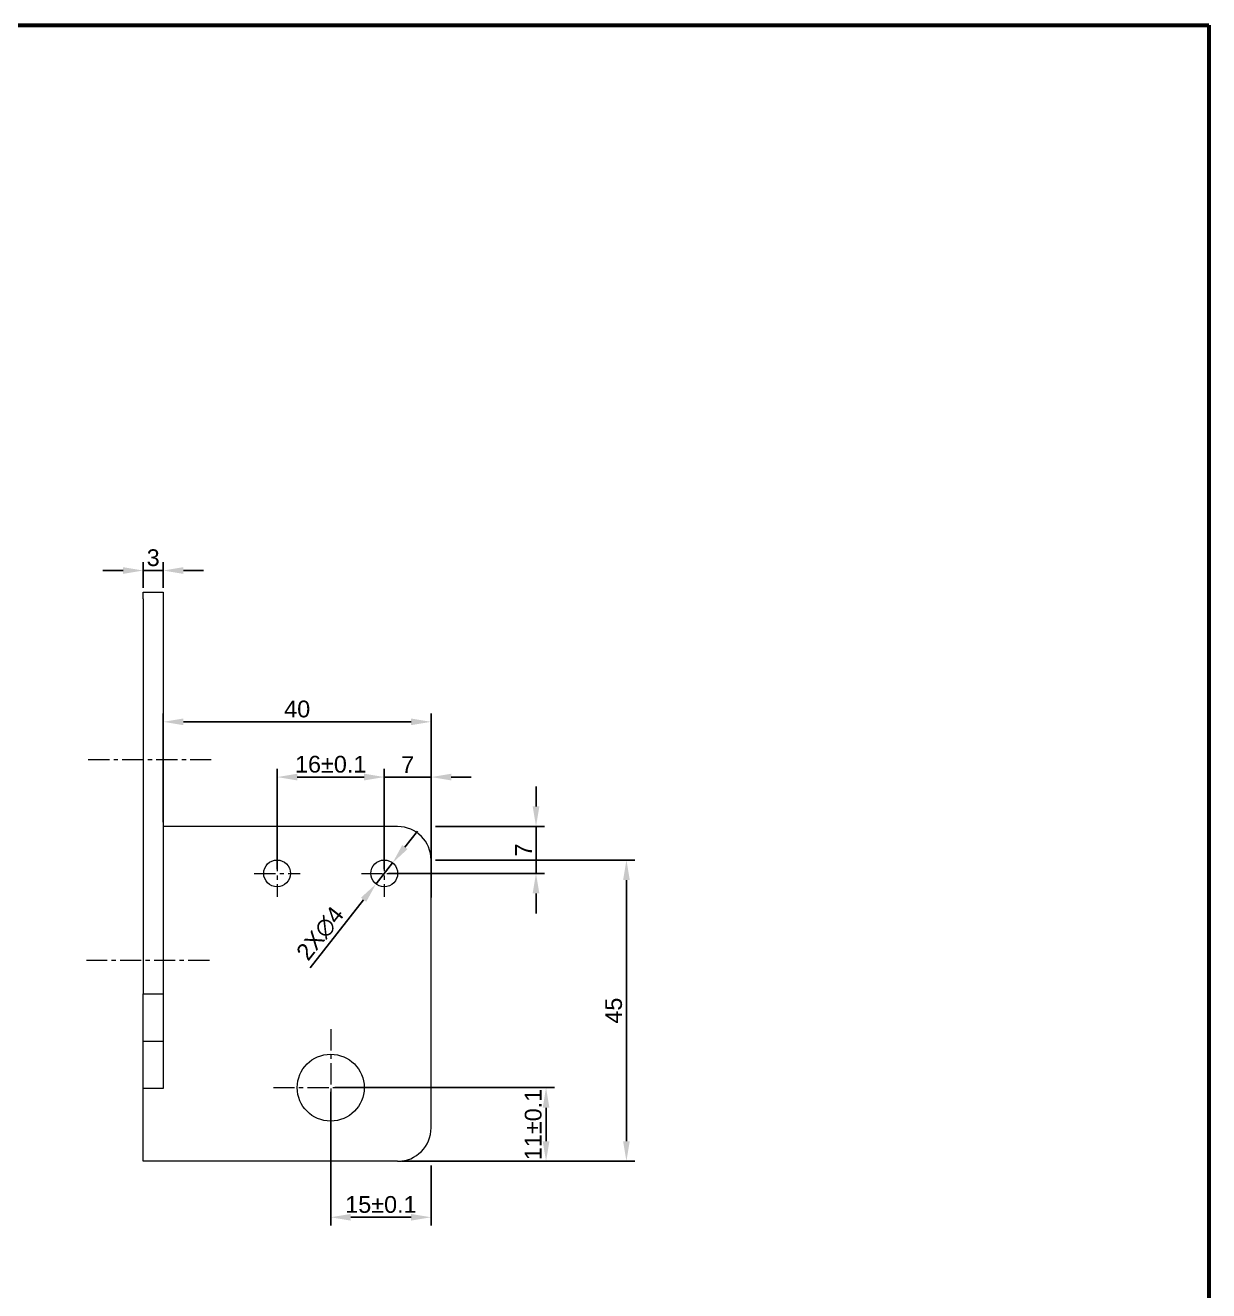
# Model space of a CAD drawing. Header units: millimetres. Extents: x 8228 to 14419, y 2533 to 3289.
# Drawn here: x 10425 to 10601.7, y 2889.9 to 3078.9 of the extents above; entities that cross this region are included whole.
import ezdxf

# ---------------------------------------------------------------- set-up
doc = ezdxf.new("R2010")
doc.units = ezdxf.units.MM
doc.linetypes.add('CENTER', pattern=[50.8, 31.75, -6.35, 6.35, -6.35])
for name, color, linetype, lineweight in [('中心线', 1, 'CENTER', 5), ('标注', 3, 'Continuous', 5), ('线框', 7, 'Continuous', 60)]:
    doc.layers.add(name, color=color, linetype=linetype, lineweight=lineweight)
doc.styles.get("Standard").update_dxf_attribs({"font": 'arial.ttf'})
doc.dimstyles.new('样式0-2', dxfattribs={"dimtxt": 2.5, "dimasz": 3, "dimexe": 1.25, "dimexo": 0.625, "dimtad": 1, "dimdsep": 46, "dimtxsty": 'Standard', "dimcen": 2.5, "dimazin": 0, "dimtfac": 1, "dimtmove": 0, "dimatfit": 3, "dimfxl": 1, "dimarcsym": 0})
doc.dimstyles.new('样式0-2$0', dxfattribs={"dimtxt": 2.5, "dimasz": 3, "dimexe": 1.25, "dimexo": 0.625, "dimtad": 1, "dimdsep": 46, "dimtxsty": 'Standard', "dimcen": 2.5, "dimazin": 0, "dimtfac": 1, "dimtmove": 0, "dimatfit": 3, "dimfxl": 1, "dimarcsym": 0})

# ---------------------------------------------------------------- blocks, each defined once
blk = doc.blocks.new('*D57')
at = {"layer": 'Defpoints', "color": 0, "ltscale": 0.1, "transparency": 16777216}
for p in [(10470.6, 2920.21), (10485.6, 2909.21), (10485.6, 2900.85)]:
    blk.add_point(p, dxfattribs=at)
at = {"layer": '标注', "color": 0, "lineweight": -2, "ltscale": 0.1, "transparency": 16777216}
for p, q in [((10470.6, 2919.59), (10470.6, 2899.6)), ((10485.6, 2908.58), (10485.6, 2899.6)), ((10473.6, 2900.85), (10482.6, 2900.85))]:
    blk.add_line(p, q, dxfattribs=at)
at = {"layer": '标注', "color": 0, "ltscale": 0.1, "transparency": 16777216}
for points in [[(10473.6, 2901.35), (10473.6, 2900.35), (10470.6, 2900.85)], [(10482.6, 2901.35), (10482.6, 2900.35), (10485.6, 2900.85)]]:
    blk.add_solid(points, dxfattribs=at)
at = {"layer": '标注', "color": 0, "ltscale": 0.1, "transparency": 16777216, "insert": (10478.1, 2902.75), "char_height": 2.5, "attachment_point": 5}
blk.add_mtext('15%%P0.1', dxfattribs=at)
blk = doc.blocks.new('*D58')
at = {"layer": 'Defpoints', "color": 0, "ltscale": 0.1, "transparency": 16777216}
for p in [(10470.6, 2920.21), (10485.6, 2909.21), (10502.76, 2909.21)]:
    blk.add_point(p, dxfattribs=at)
at = {"layer": '标注', "color": 0, "lineweight": -2, "ltscale": 0.1, "transparency": 16777216}
for p, q in [((10471.23, 2920.21), (10504.01, 2920.21)), ((10502.76, 2917.21), (10502.76, 2912.21)), ((10486.23, 2909.21), (10504.01, 2909.21))]:
    blk.add_line(p, q, dxfattribs=at)
at = {"layer": '标注', "color": 0, "ltscale": 0.1, "transparency": 16777216}
for points in [[(10502.26, 2917.21), (10503.26, 2917.21), (10502.76, 2920.21)], [(10502.26, 2912.21), (10503.26, 2912.21), (10502.76, 2909.21)]]:
    blk.add_solid(points, dxfattribs=at)
at = {"layer": '标注', "color": 0, "ltscale": 0.1, "transparency": 16777216, "insert": (10500.85, 2914.71), "char_height": 2.5, "attachment_point": 5, "rotation": 90}
blk.add_mtext('11%%P0.1', dxfattribs=at)
blk = doc.blocks.new('*D59')
at = {"layer": 'Defpoints', "color": 0, "ltscale": 0.1, "transparency": 16777216}
for p in [(10479.84, 2953.78), (10477.37, 2950.64)]:
    blk.add_point(p, dxfattribs=at)
at = {"layer": '标注', "color": 0, "lineweight": -2, "ltscale": 0.1, "transparency": 16777216}
for p, q in [((10481.69, 2956.15), (10483.54, 2958.51)), ((10479.84, 2953.78), (10477.37, 2950.64)), ((10467.56, 2938.11), (10475.52, 2948.27))]:
    blk.add_line(p, q, dxfattribs=at)
at = {"layer": '标注', "color": 0, "ltscale": 0.1, "transparency": 16777216}
for points in [[(10481.29, 2956.45), (10482.08, 2955.84), (10479.84, 2953.78)], [(10475.12, 2948.58), (10475.91, 2947.97), (10477.37, 2950.64)]]:
    blk.add_solid(points, dxfattribs=at)
at = {"layer": '标注', "color": 0, "ltscale": 0.1, "transparency": 16777216, "insert": (10469.06, 2943.23), "char_height": 2.5, "attachment_point": 5, "rotation": 51.9218}
blk.add_mtext('2X∅4', dxfattribs=at)
blk = doc.blocks.new('*D60')
at = {"layer": 'Defpoints', "color": 0, "ltscale": 0.1, "transparency": 16777216}
for p in [(10485.6, 2959.21), (10501.26, 2959.21), (10478.6, 2952.21)]:
    blk.add_point(p, dxfattribs=at)
at = {"layer": '标注', "color": 0, "lineweight": -2, "ltscale": 0.1, "transparency": 16777216}
for p, q in [((10501.26, 2962.21), (10501.26, 2965.21)), ((10486.23, 2959.21), (10502.51, 2959.21)), ((10501.26, 2952.21), (10501.26, 2959.21)), ((10479.23, 2952.21), (10502.51, 2952.21)), ((10501.26, 2949.21), (10501.26, 2946.21))]:
    blk.add_line(p, q, dxfattribs=at)
at = {"layer": '标注', "color": 0, "ltscale": 0.1, "transparency": 16777216}
for points in [[(10500.76, 2962.21), (10501.76, 2962.21), (10501.26, 2959.21)], [(10500.76, 2949.21), (10501.76, 2949.21), (10501.26, 2952.21)]]:
    blk.add_solid(points, dxfattribs=at)
at = {"layer": '标注', "color": 0, "ltscale": 0.1, "transparency": 16777216, "insert": (10499.39, 2955.71), "char_height": 2.5, "attachment_point": 5, "rotation": 90}
blk.add_mtext('7', dxfattribs=at)
blk = doc.blocks.new('*D61')
at = {"layer": 'Defpoints', "color": 0, "ltscale": 0.1, "transparency": 16777216}
for p in [(10485.6, 2966.6), (10478.6, 2952.21), (10485.6, 2947.99)]:
    blk.add_point(p, dxfattribs=at)
at = {"layer": '标注', "color": 0, "lineweight": -2, "ltscale": 0.1, "transparency": 16777216}
for p, q in [((10478.6, 2952.84), (10478.6, 2967.85)), ((10485.6, 2948.61), (10485.6, 2967.85)), ((10475.6, 2966.6), (10472.6, 2966.6)), ((10478.6, 2966.6), (10485.6, 2966.6)), ((10488.6, 2966.6), (10491.6, 2966.6))]:
    blk.add_line(p, q, dxfattribs=at)
at = {"layer": '标注', "color": 0, "ltscale": 0.1, "transparency": 16777216}
for points in [[(10475.6, 2967.1), (10475.6, 2966.1), (10478.6, 2966.6)], [(10488.6, 2967.1), (10488.6, 2966.1), (10485.6, 2966.6)]]:
    blk.add_solid(points, dxfattribs=at)
at = {"layer": '标注', "color": 0, "ltscale": 0.1, "transparency": 16777216, "insert": (10482.1, 2968.47), "char_height": 2.5, "attachment_point": 5}
blk.add_mtext('7', dxfattribs=at)
blk = doc.blocks.new('*D62')
at = {"layer": 'Defpoints', "color": 0, "ltscale": 0.1, "transparency": 16777216}
for p in [(10478.6, 2966.6), (10462.6, 2952.21), (10478.6, 2952.21)]:
    blk.add_point(p, dxfattribs=at)
at = {"layer": '标注', "color": 0, "lineweight": -2, "ltscale": 0.1, "transparency": 16777216}
for p, q in [((10462.6, 2952.84), (10462.6, 2967.85)), ((10478.6, 2952.84), (10478.6, 2967.85)), ((10465.6, 2966.6), (10475.6, 2966.6))]:
    blk.add_line(p, q, dxfattribs=at)
at = {"layer": '标注', "color": 0, "ltscale": 0.1, "transparency": 16777216}
for points in [[(10465.6, 2967.1), (10465.6, 2966.1), (10462.6, 2966.6)], [(10475.6, 2967.1), (10475.6, 2966.1), (10478.6, 2966.6)]]:
    blk.add_solid(points, dxfattribs=at)
at = {"layer": '标注', "color": 0, "ltscale": 0.1, "transparency": 16777216, "insert": (10470.6, 2968.5), "char_height": 2.5, "attachment_point": 5}
blk.add_mtext('16%%P0.1', dxfattribs=at)
blk = doc.blocks.new('*D64')
at = {"layer": 'Defpoints', "color": 0, "ltscale": 0.1, "transparency": 16777216}
for p in [(10445.6, 2974.85), (10445.6, 2959.21), (10485.6, 2954.21)]:
    blk.add_point(p, dxfattribs=at)
at = {"layer": '标注', "color": 0, "lineweight": -2, "ltscale": 0.1, "transparency": 16777216}
for p, q in [((10445.6, 2959.84), (10445.6, 2976.1)), ((10485.6, 2954.84), (10485.6, 2976.1)), ((10482.6, 2974.85), (10448.6, 2974.85))]:
    blk.add_line(p, q, dxfattribs=at)
at = {"layer": '标注', "color": 0, "ltscale": 0.1, "transparency": 16777216}
for points in [[(10448.6, 2975.35), (10448.6, 2974.35), (10445.6, 2974.85)], [(10482.6, 2975.35), (10482.6, 2974.35), (10485.6, 2974.85)]]:
    blk.add_solid(points, dxfattribs=at)
at = {"layer": '标注', "color": 0, "ltscale": 0.1, "transparency": 16777216, "insert": (10465.6, 2976.75), "char_height": 2.5, "attachment_point": 5}
blk.add_mtext('40', dxfattribs=at)
blk = doc.blocks.new('*D65')
at = {"layer": 'Defpoints', "color": 0, "ltscale": 0.1, "transparency": 16777216}
for p in [(10445.6, 2997.45), (10442.6, 2994.21), (10445.6, 2994.21)]:
    blk.add_point(p, dxfattribs=at)
at = {"layer": '标注', "color": 0, "lineweight": -2, "ltscale": 0.1, "transparency": 16777216}
for p, q in [((10442.6, 2994.84), (10442.6, 2998.7)), ((10445.6, 2994.84), (10445.6, 2998.7)), ((10439.6, 2997.45), (10436.6, 2997.45)), ((10442.6, 2997.45), (10445.6, 2997.45)), ((10448.6, 2997.45), (10451.6, 2997.45))]:
    blk.add_line(p, q, dxfattribs=at)
at = {"layer": '标注', "color": 0, "ltscale": 0.1, "transparency": 16777216}
for points in [[(10439.6, 2997.95), (10439.6, 2996.95), (10442.6, 2997.45)], [(10448.6, 2997.95), (10448.6, 2996.95), (10445.6, 2997.45)]]:
    blk.add_solid(points, dxfattribs=at)
at = {"layer": '标注', "color": 0, "ltscale": 0.1, "transparency": 16777216, "insert": (10444.1, 2999.35), "char_height": 2.5, "attachment_point": 5}
blk.add_mtext('3', dxfattribs=at)
blk = doc.blocks.new('*D146')
at = {"layer": 'Defpoints', "color": 0, "transparency": 16777216}
for p in [(10485.6, 2954.21), (10480.6, 2909.21), (10514.76, 2909.21)]:
    blk.add_point(p, dxfattribs=at)
at = {"layer": '标注', "color": 0, "lineweight": -2, "transparency": 16777216}
for p, q in [((10486.23, 2954.21), (10516.01, 2954.21)), ((10514.76, 2951.21), (10514.76, 2912.21)), ((10481.23, 2909.21), (10516.01, 2909.21))]:
    blk.add_line(p, q, dxfattribs=at)
at = {"layer": '标注', "color": 0, "transparency": 16777216}
for points in [[(10514.26, 2951.21), (10515.26, 2951.21), (10514.76, 2954.21)], [(10514.26, 2912.21), (10515.26, 2912.21), (10514.76, 2909.21)]]:
    blk.add_solid(points, dxfattribs=at)
at = {"layer": '标注', "color": 0, "transparency": 16777216, "insert": (10512.86, 2931.71), "char_height": 2.5, "attachment_point": 5, "rotation": 90}
blk.add_mtext('45', dxfattribs=at)

msp = doc.modelspace()

# ---------------------------------------------------------------- linework, layer by layer
at = {"linetype": 'Continuous', "lineweight": 15, "ltscale": 0.1}
for p, q in [((10442.60204694, 2994.21061503), (10445.60204694, 2994.21061503)), ((10442.60204694, 2993.21061503), (10442.60204694, 2994.21061503)), ((10445.60204694, 2994.21061503), (10445.60204694, 2993.21061503)), ((10442.60204694, 2993.21061503), (10442.60204694, 2934.21061503)), ((10445.60204694, 2993.21061503), (10445.60204694, 2934.21061503)), ((10480.60204694, 2959.21061503), (10445.60204694, 2959.21061503)), ((10485.60204694, 2914.21061503), (10485.60204694, 2954.21061503)), ((10442.60204694, 2934.21061503), (10445.60204694, 2934.21061503)), ((10442.60204694, 2927.13954721), (10442.60204694, 2934.21061503)), ((10445.60204694, 2934.21061503), (10445.60204694, 2927.13954721)), ((10442.60204694, 2927.13954721), (10445.60204694, 2927.13954721)), ((10442.60204694, 2920.0684794), (10442.60204694, 2927.13954721)), ((10445.60204694, 2927.13954721), (10445.60204694, 2920.0684794)), ((10445.60204694, 2920.0684794), (10442.60204694, 2920.0684794)), ((10442.60204694, 2909.21061503), (10442.60204694, 2920.0684794)), ((10480.60204694, 2909.21061503), (10442.60204694, 2909.21061503))]:
    msp.add_line(p, q, dxfattribs=at)
for centre, radius in [((10462.60204694, 2952.21061503), 2), ((10478.60204694, 2952.21061503), 2), ((10470.60204694, 2920.21061503), 5)]:
    msp.add_circle(centre, radius, dxfattribs=at)
for centre, start, end in [((10480.60204694, 2954.21061503), 0, 90), ((10480.60204694, 2914.21061503), 270, 0)]:
    msp.add_arc(centre, 5, start, end, dxfattribs=at)
at = {"layer": '中心线', "ltscale": 0.1}
for p, q in [((10434.39501159, 2969.21061503), (10452.76252447, 2969.21061503)), ((10462.60204694, 2955.70791656), (10462.60204694, 2948.71331349)), ((10478.60204694, 2955.70791656), (10478.60204694, 2948.71331349)), ((10459.17923995, 2952.21061503), (10466.02485392, 2952.21061503)), ((10475.17923995, 2952.21061503), (10482.02485392, 2952.21061503)), ((10452.48207954, 2939.21061503), (10434.13098352, 2939.21061503)), ((10470.60204694, 2928.95386887), (10470.60204694, 2911.46736119)), ((10462.04502947, 2920.21061503), (10479.1590644, 2920.21061503))]:
    msp.add_line(p, q, dxfattribs=at)
at = {"layer": '线框', "ltscale": 0.1}
for p, q in [((10067.10397235, 3078.88443578), (10601.70397235, 3078.88443578)), ((10601.70397235, 3078.88443578), (10601.70397235, 2700.88443578))]:
    msp.add_line(p, q, dxfattribs=at)

# ---------------------------------------------------------------- dimensions: what is measured, and where the dimension line sits
at = {"layer": '标注', "ltscale": 0.1}
for base, p1, p2, picture, middle in [((10445.60204694, 2997.44797602), (10442.60204694, 2994.21061503), (10445.60204694, 2994.21061503), '*D65', (10444.10204694, 2997.44797602)), ((10445.60204694, 2974.84704223), (10485.60204694, 2954.21061503), (10445.60204694, 2959.21061503), '*D64', (10465.60204694, 2974.84704223))]:
    dim = msp.add_linear_dim(base=base, p1=p1, p2=p2, dimstyle='样式0-2$0', dxfattribs=at)
    dim.commit()
    dim.dimension.update_dxf_attribs({"geometry": picture, "text_midpoint": middle, "dimtype": 160})
dim = msp.add_linear_dim(base=(10478.60204694, 2966.59889973), p1=(10462.60204694, 2952.21061503), p2=(10478.60204694, 2952.21061503), text='<>%%P0.1', dimstyle='样式0-2$0', override={"dimpost": ''}, dxfattribs=at)
dim.commit()
dim.dimension.update_dxf_attribs({"geometry": '*D62', "text_midpoint": (10470.60204694, 2968.5003322)})
dim = msp.add_linear_dim(base=(10485.60204694, 2966.59889973), p1=(10478.60204694, 2952.21061503), p2=(10485.60204694, 2947.9883928), dimstyle='样式0-2$0', dxfattribs=at)
dim.commit()
dim.dimension.update_dxf_attribs({"geometry": '*D61', "text_midpoint": (10482.10204694, 2968.47389973)})
dim = msp.add_linear_dim(base=(10501.26125642, 2959.21061503), p1=(10478.60204694, 2952.21061503), p2=(10485.60204694, 2959.21061503), angle=90, dimstyle='样式0-2$0', dxfattribs=at)
dim.commit()
dim.dimension.update_dxf_attribs({"geometry": '*D60', "text_midpoint": (10501.26125642, 2955.71061503), "dimtype": 160})
dim = msp.add_diameter_dim_2p(p1=(10479.8355199, 2953.78495439), p2=(10477.36857397, 2950.63627566), text='2X<>', dimstyle='样式0-2', dxfattribs=at)
dim.commit()
dim.dimension.update_dxf_attribs({"geometry": '*D59', "text_midpoint": (10469.06055615, 2943.22878597)})
at = {"layer": '标注'}
dim = msp.add_linear_dim(base=(10514.76081299, 2909.21061503), p1=(10485.60204694, 2954.21061503), p2=(10480.60204694, 2909.21061503), angle=90, dimstyle='样式0-2$0', dxfattribs=at)
dim.commit()
dim.dimension.update_dxf_attribs({"geometry": '*D146', "text_midpoint": (10512.86449648, 2931.71061503)})
at = {"layer": '标注', "ltscale": 0.1}
dim = msp.add_linear_dim(base=(10502.75595945, 2909.21169386), p1=(10470.60204694, 2920.21061503), p2=(10485.60204694, 2909.21169386), angle=90, text='<>%%P0.1', dimstyle='样式0-2$0', override={"dimpost": ''}, dxfattribs=at)
dim.commit()
dim.dimension.update_dxf_attribs({"geometry": '*D58', "text_midpoint": (10502.75595945, 2914.71115445), "dimtype": 160})
dim = msp.add_linear_dim(base=(10485.60204694, 2900.84836672), p1=(10470.60204694, 2920.21061503), p2=(10485.60204694, 2909.20510355), text='<>%%P0.1', dimstyle='样式0-2$0', override={"dimpost": ''}, dxfattribs=at)
dim.commit()
dim.dimension.update_dxf_attribs({"geometry": '*D57', "text_midpoint": (10478.10204694, 2900.84836672), "dimtype": 160})

doc.saveas('drawing.dxf')
